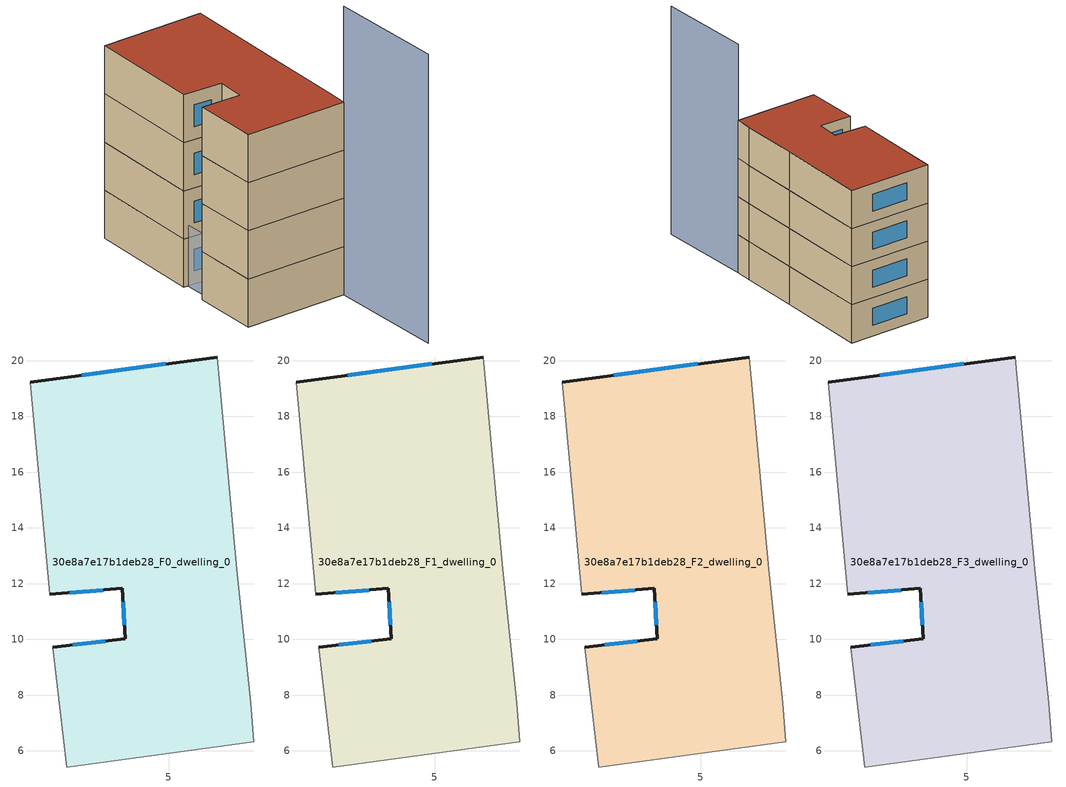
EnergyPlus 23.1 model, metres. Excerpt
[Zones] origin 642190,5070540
30e8a7e17b1deb28_F0_dwelling_0
 floor ground (EU_floor_Construction): 6.75,20.13 7.45,12.52 7.95,7.72 8.05,6.32 1.34,5.42 0.84,9.72 3.44,10.02 3.34,11.82 0.74,11.62 0.04,19.23 z0
 wall outside (EU_wall_Construction): 0.74,11.62 3.34,11.82 3.44,10.02 0.84,9.72 / 6.75,20.13 0.04,19.23 z0:3
 wall adiabatic (EU_wall_Construction): 0.84,9.72 1.34,5.42 8.05,6.32 7.95,7.72 7.45,12.52 6.75,20.13 / 0.04,19.23 0.74,11.62 z0:3
 window (EU_Window_Construction): 2.73,9.94 1.56,9.8 / 3.37,11.33 3.42,10.52 / 1.46,11.68 2.63,11.77 / 4.9,19.88 1.89,19.48 z0.83:2.17
30e8a7e17b1deb28_F1_dwelling_0
 floor to 30e8a7e17b1deb28_F0_dwelling_0 (EU_floor_Construction): 6.75,20.13 7.45,12.52 7.95,7.72 8.04,6.32 1.34,5.42 0.84,9.72 3.44,10.02 3.34,11.82 0.74,11.62 0.04,19.23 z3
 wall outside (EU_wall_Construction): 0.74,11.62 3.34,11.82 3.44,10.02 0.84,9.72 / 6.75,20.13 0.04,19.23 z3:6
 wall adiabatic (EU_wall_Construction): 0.84,9.72 1.34,5.42 8.05,6.32 7.95,7.72 7.45,12.52 6.75,20.13 / 0.04,19.23 0.74,11.62 z3:6
 window (EU_Window_Construction): 2.73,9.94 1.56,9.8 / 3.37,11.33 3.42,10.52 / 1.46,11.68 2.63,11.77 / 4.9,19.88 1.89,19.48 z3.83:5.17
30e8a7e17b1deb28_F2_dwelling_0
 floor to 30e8a7e17b1deb28_F1_dwelling_0 (EU_floor_Construction): 6.75,20.13 7.45,12.52 7.95,7.72 8.04,6.32 1.34,5.42 0.84,9.72 3.44,10.02 3.34,11.82 0.74,11.62 0.04,19.23 z6
 wall outside (EU_wall_Construction): 0.74,11.62 3.34,11.82 3.44,10.02 0.84,9.72 / 6.75,20.13 0.04,19.23 z6:9
 wall adiabatic (EU_wall_Construction): 0.84,9.72 1.34,5.42 8.05,6.32 7.95,7.72 7.45,12.52 6.75,20.13 / 0.04,19.23 0.74,11.62 z6:9
 window (EU_Window_Construction): 2.73,9.94 1.56,9.8 / 3.37,11.33 3.42,10.52 / 1.46,11.68 2.63,11.77 / 4.9,19.88 1.89,19.48 z6.83:8.17
30e8a7e17b1deb28_F3_dwelling_0
 floor to 30e8a7e17b1deb28_F2_dwelling_0 (EU_floor_Construction): 6.75,20.13 7.45,12.52 7.95,7.72 8.04,6.32 1.34,5.42 0.84,9.72 3.44,10.02 3.34,11.82 0.74,11.62 0.04,19.23 z9
 wall outside (EU_wall_Construction): 0.74,11.62 3.34,11.82 3.44,10.02 0.84,9.72 / 6.75,20.13 0.04,19.23 z9:12
 wall adiabatic (EU_wall_Construction): 0.84,9.72 1.34,5.42 8.05,6.32 7.95,7.72 7.45,12.52 6.75,20.13 / 0.04,19.23 0.74,11.62 z9:12
 window (EU_Window_Construction): 2.73,9.94 1.56,9.8 / 3.37,11.33 3.42,10.52 / 1.46,11.68 2.63,11.77 / 4.9,19.88 1.89,19.48 z9.83:11.17
 roof outside (EU_roof_Construction): 8.05,6.32 7.95,7.72 7.45,12.52 6.75,20.13 0.04,19.23 0.74,11.62 3.34,11.82 3.44,10.02 0.84,9.72 1.34,5.42 z12
shading: 8.04,6.32 9.05,-1.37 z0:18; 0.04,19.23 1.83,5.48 z0:3.8
[Building]
EU S2 Campaign: North Axis=0; Terrain=City; Solar Distribution=FullExterior
[Site:Location]
Lyon-Bron: Latitude=45.75; Longitude=5; Time Zone=1; Elevation=198
[SizingPeriod:WeatherFileDays]
AnnualSizingPeriod: Begin Month=1; Begin Day of Month=1; End Month=12; End Day of Month=31; Day of Week for Start Day=Monday; Use Weather File Daylight Saving Period=No; Use Weather File Rain and Snow Indicators=No
[MATERIAL]
EU_InternalMass_Material: Roughness=MediumRough; Thickness=0.1; Conductivity=1; Density=1800; Specific Heat=900; Thermal Absorptance=0.9; Solar Absorptance=0.7; Visible Absorptance=0.7
[MATERIAL:NOMASS] Roughness=MediumRough; Thermal Absorptance=0.9; Solar Absorptance=0.7; Visible Absorptance=0.7
Name | Thermal Resistance
EU_wall_NoMass | 0.87146
EU_roof_NoMass | 0.842276
EU_floor_NoMass | 0.496999
[WINDOWMATERIAL:SIMPLEGLAZINGSYSTEM]
EU_Window_SimpleGlazing: UFactor=2.2525; Solar Heat Gain Coefficient=0.76; Visible Transmittance=0.76
[CONSTRUCTION]
EU_wall_Construction: EU_wall_NoMass
EU_roof_Construction: EU_roof_NoMass
EU_floor_Construction: EU_floor_NoMass
EU_InternalMass_Construction: EU_InternalMass_Material
EU_Window_Construction: EU_Window_SimpleGlazing
[ZONE] Type=1; Multiplier=1; Ceiling Height=autocalculate; Floor Area=autocalculate; Part of Total Floor Area=Yes
Name | Volume
30e8a7e17b1deb28_F0_dwelling_0 | 267.872
30e8a7e17b1deb28_F1_dwelling_0; 30e8a7e17b1deb28_F2_dwelling_0; 30e8a7e17b1deb28_F3_dwelling_0 | 267.871
[INTERNALMASS] Construction=EU_InternalMass_Construction; Surface Area=89.2904
Name | Zone or ZoneList
30e8a7e17b1deb28_F0_dwelling_0_EU_InternalMass | 30e8a7e17b1deb28_F0_dwelling_0
30e8a7e17b1deb28_F1_dwelling_0_EU_InternalMass | 30e8a7e17b1deb28_F1_dwelling_0
30e8a7e17b1deb28_F2_dwelling_0_EU_InternalMass | 30e8a7e17b1deb28_F2_dwelling_0
30e8a7e17b1deb28_F3_dwelling_0_EU_InternalMass | 30e8a7e17b1deb28_F3_dwelling_0
[OTHEREQUIPMENT] Fuel Type=Electricity; Design Level Calculation Method=Watts/Area; Power per Zone Floor Area=1; Fraction Latent=0; Fraction Radiant=0; Fraction Lost=0; Carbon Dioxide Generation Rate=0; EndUse Subcategory=EU_Step8_InternalGains
Name | Zone or ZoneList or Space or SpaceList | Schedule
EU_Step8_InternalGain_30e8a7e17b1deb28_F0_dwelling_0_f000 | 30e8a7e17b1deb28_F0_dwelling_0 | EU_Step8_GainSchedule_30e8a7e17b1deb28_F0_dwelling_0_f000
EU_Step8_InternalGain_30e8a7e17b1deb28_F1_dwelling_0_f000 | 30e8a7e17b1deb28_F1_dwelling_0 | EU_Step8_GainSchedule_30e8a7e17b1deb28_F1_dwelling_0_f000
EU_Step8_InternalGain_30e8a7e17b1deb28_F2_dwelling_0_f000 | 30e8a7e17b1deb28_F2_dwelling_0 | EU_Step8_GainSchedule_30e8a7e17b1deb28_F2_dwelling_0_f000
EU_Step8_InternalGain_30e8a7e17b1deb28_F3_dwelling_0_f000 | 30e8a7e17b1deb28_F3_dwelling_0 | EU_Step8_GainSchedule_30e8a7e17b1deb28_F3_dwelling_0_f000
[ZONEVENTILATION:DESIGNFLOWRATE] Schedule=EU_AlwaysOn; Design Flow Rate Calculation Method=AirChanges/Hour; Air Changes per Hour=0.425; Ventilation Type=Natural; Fan Pressure Rise=0; Fan Total Efficiency=1; Constant Term Coefficient=1; Temperature Term Coefficient=0; Velocity Term Coefficient=0; Velocity Squared Term Coefficient=0; Minimum Indoor Temperature=-100; Maximum Indoor Temperature=100; Delta Temperature=-100; Minimum Outdoor Temperature=-100; Maximum Outdoor Temperature=100; Maximum Wind Speed=40
Name | Zone or ZoneList or Space or SpaceList
EU_ConstantAir_30e8a7e17b1deb28_F0_dwelling_0 | 30e8a7e17b1deb28_F0_dwelling_0
EU_ConstantAir_30e8a7e17b1deb28_F1_dwelling_0 | 30e8a7e17b1deb28_F1_dwelling_0
EU_ConstantAir_30e8a7e17b1deb28_F2_dwelling_0 | 30e8a7e17b1deb28_F2_dwelling_0
EU_ConstantAir_30e8a7e17b1deb28_F3_dwelling_0 | 30e8a7e17b1deb28_F3_dwelling_0
[HVACTEMPLATE:THERMOSTAT] Constant Heating Setpoint=20; Constant Cooling Setpoint=50
EU_HeatOnly_30e8a7e17b1deb28_F0_dwelling_0; EU_HeatOnly_30e8a7e17b1deb28_F1_dwelling_0; EU_HeatOnly_30e8a7e17b1deb28_F2_dwelling_0; EU_HeatOnly_30e8a7e17b1deb28_F3_dwelling_0
[HVACTEMPLATE:ZONE:IDEALLOADSAIRSYSTEM] System Availability Schedule=EU_AlwaysOn; Maximum Heating Supply Air Temperature=50; Minimum Cooling Supply Air Temperature=13; Maximum Heating Supply Air Humidity Ratio=0.0156; Minimum Cooling Supply Air Humidity Ratio=0.0077; Heating Limit=NoLimit; Cooling Limit=NoLimit; Heating Availability Schedule=EU_AlwaysOn; Cooling Availability Schedule=EU_CoolingOff; Dehumidification Control Type=ConstantSensibleHeatRatio; Cooling Sensible Heat Ratio=0.7; Dehumidification Setpoint=60; Humidification Control Type=None; Humidification Setpoint=30; Outdoor Air Method=None; Outdoor Air Flow Rate per Person=0.00944; Outdoor Air Flow Rate per Zone Floor Area=0; Outdoor Air Flow Rate per Zone=0; Demand Controlled Ventilation Type=None; Outdoor Air Economizer Type=NoEconomizer; Heat Recovery Type=None; Sensible Heat Recovery Effectiveness=0.7; Latent Heat Recovery Effectiveness=0.65
Name | Template Thermostat
30e8a7e17b1deb28_F0_dwelling_0 | EU_HeatOnly_30e8a7e17b1deb28_F0_dwelling_0
30e8a7e17b1deb28_F1_dwelling_0 | EU_HeatOnly_30e8a7e17b1deb28_F1_dwelling_0
30e8a7e17b1deb28_F2_dwelling_0 | EU_HeatOnly_30e8a7e17b1deb28_F2_dwelling_0
30e8a7e17b1deb28_F3_dwelling_0 | EU_HeatOnly_30e8a7e17b1deb28_F3_dwelling_0
[SIZING:ZONE] Zone Cooling Design Supply Air Temperature Input Method=SupplyAirTemperature; Zone Cooling Design Supply Air Temperature=13; Zone Heating Design Supply Air Temperature Input Method=SupplyAirTemperature; Zone Heating Design Supply Air Temperature=50; Zone Cooling Design Supply Air Humidity Ratio=0.008; Zone Heating Design Supply Air Humidity Ratio=0.008; Cooling Design Air Flow Method=DesignDay; Cooling Design Air Flow Rate=0; Cooling Minimum Air Flow per Zone Floor Area=0.000762; Cooling Minimum Air Flow=0; Cooling Minimum Air Flow Fraction=0.2; Heating Design Air Flow Method=DesignDay; Heating Design Air Flow Rate=0; Heating Maximum Air Flow per Zone Floor Area=0.002032; Heating Maximum Air Flow=0.141576; Heating Maximum Air Flow Fraction=0.3; Account for Dedicated Outdoor Air System=No; Dedicated Outdoor Air System Control Strategy=NeutralSupplyAir; Dedicated Outdoor Air Low Setpoint Temperature for Design=autosize; Dedicated Outdoor Air High Setpoint Temperature for Design=autosize; Zone Load Sizing Method=Sensible Load Only No Latent Load; Zone Latent Cooling Design Supply Air Humidity Ratio Input Method=HumidityRatioDifference; Zone Cooling Design Supply Air Humidity Ratio Difference=0.005; Zone Latent Heating Design Supply Air Humidity Ratio Input Method=HumidityRatioDifference; Zone Humidification Design Supply Air Humidity Ratio Difference=0.005
30e8a7e17b1deb28_F0_dwelling_0; 30e8a7e17b1deb28_F1_dwelling_0; 30e8a7e17b1deb28_F2_dwelling_0; 30e8a7e17b1deb28_F3_dwelling_0
[SCHEDULE:CONSTANT]
Name | Hourly Value
EU_AlwaysOn | 1
EU_CoolingOff | 0
[SCHEDULE:FILE] Column Number=1; Rows to Skip at Top=0; Number of Hours of Data=8760; Column Separator=Comma; Interpolate to Timestep=No; Minutes per Item=60; Adjust Schedule for Daylight Savings=Yes
Name | File
EU_Step8_GainSchedule_30e8a7e17b1deb28_F0_dwelling_0_f000 | ../../schedules/30e8a7e17b1deb28/30e8a7e17b1deb28_F0_dwelling_0_f000_gain.csv
EU_Step8_GainSchedule_30e8a7e17b1deb28_F1_dwelling_0_f000 | ../../schedules/30e8a7e17b1deb28/30e8a7e17b1deb28_F1_dwelling_0_f000_gain.csv
EU_Step8_GainSchedule_30e8a7e17b1deb28_F2_dwelling_0_f000 | ../../schedules/30e8a7e17b1deb28/30e8a7e17b1deb28_F2_dwelling_0_f000_gain.csv
EU_Step8_GainSchedule_30e8a7e17b1deb28_F3_dwelling_0_f000 | ../../schedules/30e8a7e17b1deb28/30e8a7e17b1deb28_F3_dwelling_0_f000_gain.csv
